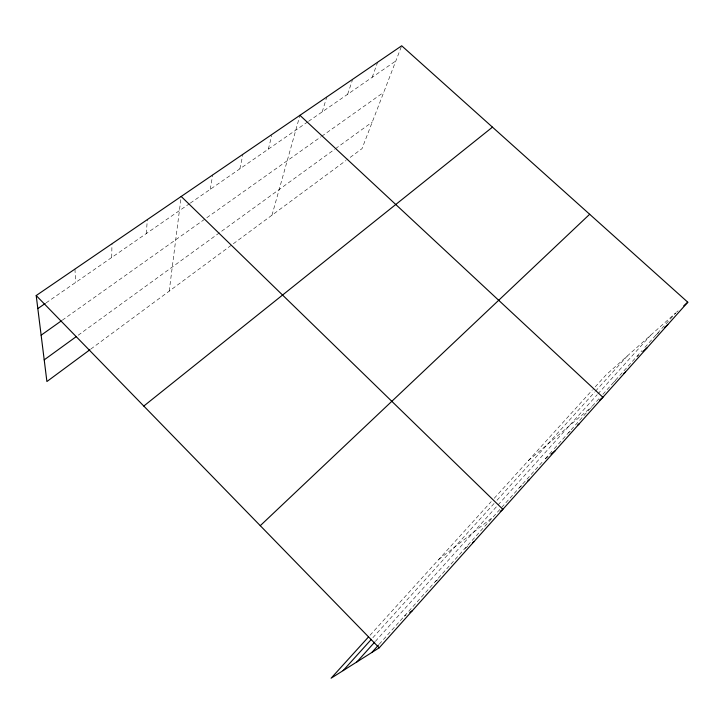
<?xml version="1.0" encoding="UTF-8"?>
<svg xmlns="http://www.w3.org/2000/svg" width="724" height="724" viewBox="0 0 724 724"><rect width="100%" height="100%" fill="white"/><g stroke="black" fill="none" stroke-linecap="round" stroke-linejoin="round"><path stroke-width="0.54" stroke-dasharray="3.62 2.71" d="M111.722 257.482L111.958 243.78M146.284 233.571L147.343 219.598M169.217 291.139L181.199 196.457M210.241 189.326L212.702 174.927M239.87 168.828L242.947 154.266M268.369 149.117L271.744 135.46M271.989 215.182L299.935 115.315M322.189 111.885L326.814 96.944M347.638 94.283L352.362 80.264M372.172 77.305L377.638 62.219M401.304 46.789L362.009 148.655L346.814 159.877M379.213 644.233L543.769 460.383M545.263 458.717L553.552 449.459M554.303 448.618L599.897 397.666M602.866 394.354L635.346 358.063M636.821 356.425L641.962 350.678M644.894 347.393L675.709 312.967L606.25 374.706L592.92 389.412M375.385 641.355L597.164 394.743M597.906 393.919L650.767 335.14M372.869 637.69L494.058 503.506M496.999 500.257L594.73 392.046M595.49 391.213L627.237 356.054M370.018 635.283L491.189 501.632M494.221 498.293L592.178 390.227M676.515 312.252L678.135 310.822M655.917 335.085L659.881 331.601M637.02 356.606L638.686 355.158M613.979 381.937L615.617 380.534M528.321 460.672L591.752 406.779M568.611 432.626L570.286 431.223M545.326 458.889L548.557 456.229M519.38 487.632L521.914 485.596M438.69 559.543L493.153 516.936M464.917 548.484L469.107 545.317M90.808 349.077L345.927 160.538M78.165 335.239L334.588 149.343M335.511 148.682L372.281 122.021M435.341 581.526L437.948 579.643M62.246 320.225L320.813 136.908M321.718 136.266L383.747 92.292M46.119 302.867L189.38 203.752M190.285 203.127L307.619 121.958M308.533 121.333L395.847 60.925M404.345 616.16L406.137 614.929M74.952 269.066L75.604 282.469"/><path stroke-width="1.09" d="M368.534 636.921L331.094 678.216L379.204 647.826L687.8 302.225L401.693 45.784L36.2 295.546L46.906 381.53L89.921 349.737M371.828 652.496L378.48 645.057M356.878 661.935L374.643 642.179M343.104 670.632L371.376 639.337M260.269 525.678L589.671 214.268M683.773 305.809L687.8 302.225M664.632 327.411L667.809 324.614M642.858 351.52L647.03 347.882M623.78 373.493L625.418 372.091M599.481 400.209L602.92 397.286L299.935 115.315M577.806 424.943L579.471 423.54M550.982 454.238L555.027 450.916M527.832 480.845L529.525 479.487M143.795 406.055L492.465 127.143M500.221 511.406L502.872 509.334L181.199 196.457M472.464 542.783L474.139 541.516M44.209 359.855L76.373 336.533M41.132 335.194L61.323 320.877M37.829 308.596L45.196 303.501M409.73 612.477L412.418 610.64M36.2 295.546L379.204 647.826"/></g></svg>
